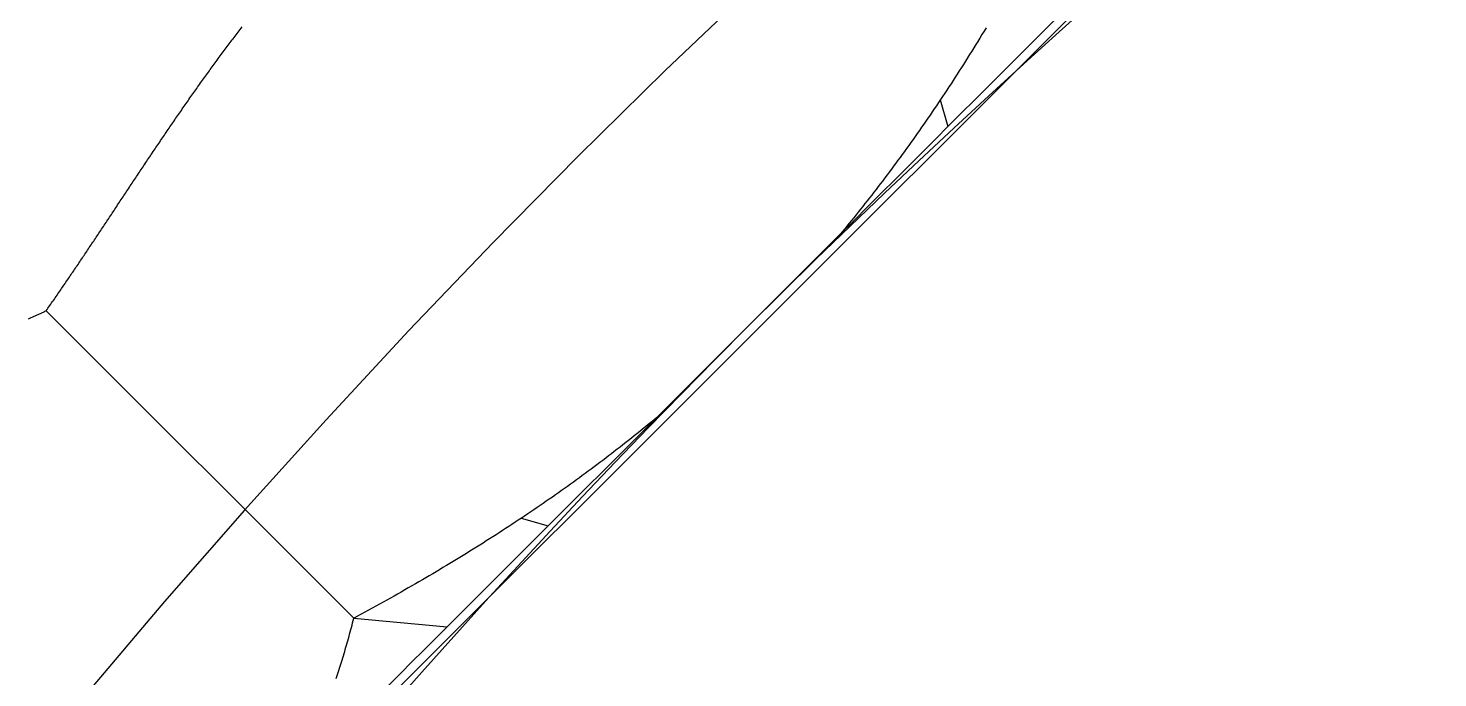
# Model space of a CAD drawing. Extents: x -67 to 151, y -79 to 36.
# Drawn here: x -26.33 to -20.47, y 21.87 to 24.58 of the extents above; entities that cross this region are included whole.
import ezdxf

# ---------------------------------------------------------------- set-up
doc = ezdxf.new("R2010")
doc.units = 0
doc.linetypes.add('CENTER', pattern=[50.8, 31.75, -6.35, 6.35, -6.35])
doc.linetypes.add('DASHED', pattern=[19.05, 12.7, -6.35])
doc.layers.get('0').update_dxf_attribs({"linetype": 'CONTINUOUS'})
doc.layers.add('CENTER', color=1, linetype='CENTER')

msp = doc.modelspace()

# ---------------------------------------------------------------- linework, layer by layer
at = {"color": 7, "linetype": 'CONTINUOUS'}
for p, q in [((-21.0641, 25.5542), (-25.5542, 21.0641)), ((-22.5359, 24.2761, 3.5), (-22.504, 24.1651, 3.341)), ((-22.9525, 23.7165, 3.5), (-23.7165, 22.9525, 3.5)), ((-26.2552, 23.3975, 3.5), (-24.9755, 22.1178, 3.5)), ((-24.2787, 22.5342, 3.5), (-24.1669, 22.5021, 3.3401)), ((-24.9755, 22.1178, -3.5), (-24.5866, 22.0824, -3.067))]:
    msp.add_line(p, q, dxfattribs=at)
at = {"color": 7, "linetype": 'CONTINUOUS', "extrusion": (0.707107, -0.707107, 0)}
for p, q in [((-23.7165, 22.9525, -3.5), (-22.9525, 23.7165, -3.5)), ((-22.9525, 23.7165, 3.5), (-23.7165, 22.9525, 3.5))]:
    msp.add_line(p, q, dxfattribs=at)
at = {"color": 7, "linetype": 'CONTINUOUS', "extrusion": (-0.612372, -0.612372, -0.5)}
msp.add_line((-24.9755, 22.1178, -3.5), (-26.2552, 23.3975, -3.5), dxfattribs=at)
at = {"color": 7}
for points in [[(-26.2552, 23.3975, 3.5), (-26.2514, 23.403, 3.5), (-26.2475, 23.4086, 3.5), (-26.2437, 23.4141, 3.5), (-26.2399, 23.4196, 3.5), (-26.236, 23.4251, 3.5), (-26.2322, 23.4306, 3.5), (-26.2284, 23.4361, 3.5), (-26.2247, 23.4415, 3.5), (-26.2209, 23.447, 3.5), (-26.2171, 23.4525, 3.5), (-26.2134, 23.4579, 3.5), (-26.2096, 23.4633, 3.5), (-26.2059, 23.4688, 3.5), (-26.2021, 23.4742, 3.5), (-26.1984, 23.4796, 3.5), (-26.1947, 23.485, 3.5), (-26.191, 23.4904, 3.5), (-26.1874, 23.4958, 3.5), (-26.1837, 23.5011, 3.5), (-26.18, 23.5065, 3.5), (-26.1764, 23.5118, 3.5), (-26.1728, 23.5171, 3.5), (-26.1691, 23.5225, 3.5), (-26.1655, 23.5278, 3.5), (-26.1619, 23.533, 3.5), (-26.1583, 23.5383, 3.5), (-26.1548, 23.5436, 3.5), (-26.1512, 23.5488, 3.5), (-26.1476, 23.5541, 3.5), (-26.144, 23.5594, 3.5), (-26.1405, 23.5647, 3.5), (-26.1369, 23.57, 3.5), (-26.1333, 23.5753, 3.5), (-26.1297, 23.5806, 3.5), (-26.1261, 23.586, 3.5), (-26.1225, 23.5913, 3.5), (-26.1189, 23.5966, 3.5), (-26.1153, 23.602, 3.5), (-26.1117, 23.6073, 3.5), (-26.1081, 23.6127, 3.5), (-26.1045, 23.6181, 3.5), (-26.1009, 23.6235, 3.5), (-26.0973, 23.6289, 3.5), (-26.0937, 23.6343, 3.5), (-26.0901, 23.6397, 3.5), (-26.0864, 23.6451, 3.5), (-26.0828, 23.6505, 3.5), (-26.0792, 23.6559, 3.5), (-26.0756, 23.6614, 3.5), (-26.0719, 23.6668, 3.5), (-26.0683, 23.6723, 3.5), (-26.0646, 23.6777, 3.5), (-26.061, 23.6832, 3.5), (-26.0574, 23.6887, 3.5), (-26.0537, 23.6942, 3.5), (-26.0501, 23.6997, 3.5), (-26.0464, 23.7051, 3.5), (-26.0428, 23.7107, 3.5), (-26.0391, 23.7162, 3.5), (-26.0354, 23.7217, 3.5), (-26.0318, 23.7272, 3.5), (-26.0281, 23.7327, 3.5), (-26.0244, 23.7382, 3.5), (-26.0208, 23.7438, 3.5), (-26.0171, 23.7493, 3.5), (-26.0134, 23.7549, 3.5), (-26.0097, 23.7604, 3.5), (-26.006, 23.766, 3.5), (-26.0023, 23.7716, 3.5), (-25.9986, 23.7771, 3.5), (-25.995, 23.7827, 3.5), (-25.9913, 23.7883, 3.5), (-25.9876, 23.7939, 3.5), (-25.9839, 23.7995, 3.5), (-25.9801, 23.8051, 3.5), (-25.9764, 23.8107, 3.5), (-25.9727, 23.8163, 3.5), (-25.969, 23.8219, 3.5), (-25.9653, 23.8275, 3.5), (-25.9616, 23.8331, 3.5), (-25.9578, 23.8388, 3.5), (-25.9541, 23.8444, 3.5), (-25.9504, 23.85, 3.5), (-25.9466, 23.8557, 3.5), (-25.9429, 23.8613, 3.5), (-25.9392, 23.867, 3.5), (-25.9354, 23.8726, 3.5), (-25.9317, 23.8783, 3.5), (-25.9279, 23.8839, 3.5), (-25.9242, 23.8896, 3.5), (-25.9204, 23.8953, 3.5), (-25.9166, 23.9009, 3.5), (-25.9129, 23.9066, 3.5), (-25.9091, 23.9123, 3.5), (-25.9053, 23.918, 3.5), (-25.9016, 23.9237, 3.5), (-25.8978, 23.9294, 3.5), (-25.894, 23.935, 3.5), (-25.8902, 23.9407, 3.5), (-25.8864, 23.9464, 3.5), (-25.8827, 23.9521, 3.5), (-25.8789, 23.9578, 3.5), (-25.8751, 23.9635, 3.5), (-25.8713, 23.9692, 3.5), (-25.8675, 23.9749, 3.5), (-25.8637, 23.9807, 3.5), (-25.8599, 23.9864, 3.5), (-25.856, 23.9921, 3.5), (-25.8522, 23.9978, 3.5), (-25.8484, 24.0035, 3.5), (-25.8446, 24.0092, 3.5), (-25.8408, 24.015, 3.5), (-25.8369, 24.0207, 3.5), (-25.8331, 24.0264, 3.5), (-25.8293, 24.0321, 3.5), (-25.8254, 24.0379, 3.5), (-25.8216, 24.0436, 3.5), (-25.8177, 24.0493, 3.5), (-25.8139, 24.0551, 3.5), (-25.81, 24.0608, 3.5), (-25.8062, 24.0665, 3.5), (-25.8023, 24.0723, 3.5), (-25.7984, 24.078, 3.5), (-25.7946, 24.0837, 3.5), (-25.7907, 24.0895, 3.5), (-25.7868, 24.0952, 3.5), (-25.7829, 24.101, 3.5), (-25.7791, 24.1067, 3.5), (-25.7752, 24.1124, 3.5), (-25.7713, 24.1182, 3.5), (-25.7674, 24.1239, 3.5), (-25.7635, 24.1296, 3.5), (-25.7596, 24.1354, 3.5), (-25.7557, 24.1411, 3.5), (-25.7518, 24.1469, 3.5), (-25.7479, 24.1526, 3.5), (-25.744, 24.1583, 3.5), (-25.7401, 24.1641, 3.5), (-25.7361, 24.1698, 3.5), (-25.7322, 24.1755, 3.5), (-25.7283, 24.1813, 3.5), (-25.7244, 24.187, 3.5), (-25.7204, 24.1927, 3.5), (-25.7165, 24.1985, 3.5), (-25.7125, 24.2042, 3.5), (-25.7086, 24.2099, 3.5), (-25.7046, 24.2157, 3.5), (-25.7007, 24.2214, 3.5), (-25.6967, 24.2271, 3.5), (-25.6928, 24.2328, 3.5), (-25.6888, 24.2386, 3.5), (-25.6848, 24.2443, 3.5), (-25.6809, 24.25, 3.5), (-25.6769, 24.2557, 3.5), (-25.6729, 24.2614, 3.5), (-25.6689, 24.2671, 3.5), (-25.6649, 24.2728, 3.5), (-25.661, 24.2785, 3.5), (-25.657, 24.2843, 3.5), (-25.653, 24.29, 3.5), (-25.649, 24.2956, 3.5), (-25.645, 24.3013, 3.5), (-25.6409, 24.307, 3.5), (-25.6369, 24.3127, 3.5), (-25.6329, 24.3184, 3.5), (-25.6289, 24.3241, 3.5), (-25.6249, 24.3298, 3.5), (-25.6208, 24.3355, 3.5), (-25.6168, 24.3411, 3.5), (-25.6128, 24.3468, 3.5), (-25.6087, 24.3525, 3.5), (-25.6047, 24.3581, 3.5), (-25.6006, 24.3638, 3.5), (-25.5966, 24.3694, 3.5), (-25.5925, 24.3751, 3.5), (-25.5885, 24.3807, 3.5), (-25.5844, 24.3864, 3.5), (-25.5803, 24.392, 3.5), (-25.5762, 24.3976, 3.5), (-25.5722, 24.4033, 3.5), (-25.5681, 24.4089, 3.5), (-25.564, 24.4145, 3.5), (-25.5599, 24.4201, 3.5), (-25.5558, 24.4257, 3.5), (-25.5517, 24.4313, 3.5), (-25.5476, 24.4369, 3.5), (-25.5435, 24.4425, 3.5), (-25.5394, 24.4481, 3.5), (-25.5352, 24.4537, 3.5), (-25.5311, 24.4593, 3.5), (-25.527, 24.4649, 3.5), (-25.5229, 24.4704, 3.5), (-25.5187, 24.476, 3.5), (-25.5146, 24.4815, 3.5), (-25.5104, 24.4871, 3.5), (-25.5063, 24.4926, 3.5), (-25.5021, 24.4982, 3.5), (-25.498, 24.5037, 3.5), (-25.4938, 24.5092, 3.5), (-25.4896, 24.5148, 3.5), (-25.4855, 24.5203, 3.5), (-25.4813, 24.5258, 3.5), (-25.4771, 24.5313, 3.5), (-25.4729, 24.5368, 3.5), (-25.4687, 24.5423, 3.5), (-25.4646, 24.5477, 3.5), (-25.4604, 24.5532, 3.5), (-25.4562, 24.5587, 3.5), (-25.452, 24.5641, 3.5), (-25.4477, 24.5696, 3.5), (-25.4435, 24.575, 3.5), (-25.4393, 24.5805, 3.5)], [(-22.3454, 24.5761, 3.5), (-22.3539, 24.5621, 3.5), (-22.3624, 24.5481, 3.5), (-22.371, 24.5341, 3.5), (-22.3795, 24.5202, 3.5), (-22.388, 24.5064, 3.5), (-22.3966, 24.4926, 3.5), (-22.4051, 24.4788, 3.5), (-22.4137, 24.4651, 3.5), (-22.4223, 24.4515, 3.5), (-22.4309, 24.4379, 3.5), (-22.4395, 24.4243, 3.5), (-22.4481, 24.4108, 3.5), (-22.4567, 24.3973, 3.5), (-22.4653, 24.3839, 3.5), (-22.4739, 24.3705, 3.5), (-22.4826, 24.3571, 3.5), (-22.4912, 24.3439, 3.5), (-22.4999, 24.3306, 3.5), (-22.5086, 24.3174, 3.5), (-22.5173, 24.3042, 3.5), (-22.526, 24.2911, 3.5), (-22.5347, 24.278, 3.5), (-22.5434, 24.265, 3.5), (-22.5521, 24.252, 3.5), (-22.5609, 24.239, 3.5), (-22.5697, 24.2261, 3.5), (-22.5784, 24.2132, 3.5), (-22.5872, 24.2004, 3.5), (-22.596, 24.1876, 3.5), (-22.6048, 24.1748, 3.5), (-22.6137, 24.1621, 3.5), (-22.6225, 24.1495, 3.5), (-22.6314, 24.1368, 3.5), (-22.6403, 24.1242, 3.5), (-22.6491, 24.1117, 3.5), (-22.658, 24.0991, 3.5), (-22.667, 24.0866, 3.5), (-22.6759, 24.0742, 3.5), (-22.6849, 24.0618, 3.5), (-22.6938, 24.0494, 3.5), (-22.7028, 24.0371, 3.5), (-22.7118, 24.0248, 3.5), (-22.7208, 24.0125, 3.5), (-22.7299, 24.0003, 3.5), (-22.7389, 23.9881, 3.5), (-22.748, 23.9759, 3.5), (-22.7571, 23.9638, 3.5), (-22.7662, 23.9517, 3.5), (-22.7753, 23.9396, 3.5), (-22.7844, 23.9276, 3.5), (-22.7936, 23.9156, 3.5), (-22.8028, 23.9036, 3.5), (-22.812, 23.8917, 3.5), (-22.8212, 23.8798, 3.5), (-22.8305, 23.868, 3.5), (-22.8397, 23.8561, 3.5), (-22.849, 23.8443, 3.5), (-22.8583, 23.8326, 3.5), (-22.8676, 23.8208, 3.5), (-22.877, 23.8091, 3.5), (-22.8863, 23.7974, 3.5), (-22.8957, 23.7858, 3.5), (-22.9051, 23.7742, 3.5), (-22.9146, 23.7626, 3.5), (-22.924, 23.751, 3.5), (-22.9335, 23.7395, 3.5), (-22.943, 23.728, 3.5), (-22.9525, 23.7165, 3.5)], [(-26.2552, 23.3975, -3.5), (-26.2584, 23.396, -3.4943), (-26.2616, 23.3945, -3.4885), (-26.2648, 23.393, -3.4828), (-26.268, 23.3915, -3.4771), (-26.2711, 23.39, -3.4714), (-26.2743, 23.3885, -3.4657), (-26.2775, 23.387, -3.46), (-26.2806, 23.3856, -3.4543), (-26.2838, 23.3841, -3.4487), (-26.2869, 23.3826, -3.443), (-26.2901, 23.3812, -3.4374), (-26.2932, 23.3797, -3.4317), (-26.2963, 23.3783, -3.4261), (-26.2995, 23.3769, -3.4205), (-26.3026, 23.3754, -3.4149), (-26.3057, 23.374, -3.4094), (-26.3088, 23.3726, -3.4038), (-26.312, 23.3712, -3.3983), (-26.3151, 23.3697, -3.3927), (-26.3182, 23.3683, -3.3872), (-26.3213, 23.3669, -3.3817), (-26.3243, 23.3655, -3.3762), (-26.3274, 23.3642, -3.3708), (-26.3305, 23.3628, -3.3653)], [(-23.7165, 22.9525, 3.5), (-23.728, 22.943, 3.5), (-23.7395, 22.9335, 3.5), (-23.751, 22.924, 3.5), (-23.7626, 22.9146, 3.5), (-23.7742, 22.9051, 3.5), (-23.7858, 22.8957, 3.5), (-23.7974, 22.8863, 3.5), (-23.8091, 22.877, 3.5), (-23.8208, 22.8676, 3.5), (-23.8326, 22.8583, 3.5), (-23.8443, 22.849, 3.5), (-23.8561, 22.8397, 3.5), (-23.868, 22.8305, 3.5), (-23.8798, 22.8212, 3.5), (-23.8917, 22.812, 3.5), (-23.9036, 22.8028, 3.5), (-23.9156, 22.7936, 3.5), (-23.9276, 22.7844, 3.5), (-23.9396, 22.7753, 3.5), (-23.9517, 22.7662, 3.5), (-23.9638, 22.7571, 3.5), (-23.9759, 22.748, 3.5), (-23.9881, 22.7389, 3.5), (-24.0003, 22.7299, 3.5), (-24.0125, 22.7208, 3.5), (-24.0248, 22.7118, 3.5), (-24.0371, 22.7028, 3.5), (-24.0494, 22.6938, 3.5), (-24.0618, 22.6849, 3.5), (-24.0742, 22.6759, 3.5), (-24.0866, 22.667, 3.5), (-24.0991, 22.658, 3.5), (-24.1117, 22.6491, 3.5), (-24.1242, 22.6403, 3.5), (-24.1368, 22.6314, 3.5), (-24.1495, 22.6225, 3.5), (-24.1621, 22.6137, 3.5), (-24.1748, 22.6048, 3.5), (-24.1876, 22.596, 3.5), (-24.2004, 22.5872, 3.5), (-24.2132, 22.5784, 3.5), (-24.2261, 22.5697, 3.5), (-24.239, 22.5609, 3.5), (-24.252, 22.5521, 3.5), (-24.265, 22.5434, 3.5), (-24.278, 22.5347, 3.5), (-24.2911, 22.526, 3.5), (-24.3042, 22.5173, 3.5), (-24.3174, 22.5086, 3.5), (-24.3306, 22.4999, 3.5), (-24.3439, 22.4912, 3.5), (-24.3571, 22.4826, 3.5), (-24.3705, 22.4739, 3.5), (-24.3839, 22.4653, 3.5), (-24.3973, 22.4567, 3.5), (-24.4108, 22.4481, 3.5), (-24.4243, 22.4395, 3.5), (-24.4379, 22.4309, 3.5), (-24.4515, 22.4223, 3.5), (-24.4651, 22.4137, 3.5), (-24.4788, 22.4051, 3.5), (-24.4926, 22.3966, 3.5), (-24.5064, 22.388, 3.5), (-24.5202, 22.3795, 3.5), (-24.5341, 22.371, 3.5), (-24.5481, 22.3624, 3.5), (-24.5621, 22.3539, 3.5), (-24.5761, 22.3454, 3.5), (-24.5902, 22.3369, 3.5), (-24.6044, 22.3284, 3.5), (-24.6186, 22.3199, 3.5), (-24.6328, 22.3115, 3.5), (-24.6471, 22.303, 3.5), (-24.6614, 22.2945, 3.5), (-24.6758, 22.2861, 3.5), (-24.6903, 22.2776, 3.5), (-24.7048, 22.2692, 3.5), (-24.7194, 22.2607, 3.5), (-24.734, 22.2523, 3.5), (-24.7487, 22.2438, 3.5), (-24.7634, 22.2354, 3.5), (-24.7782, 22.227, 3.5), (-24.793, 22.2186, 3.5), (-24.8079, 22.2101, 3.5), (-24.8228, 22.2017, 3.5), (-24.8378, 22.1933, 3.5), (-24.8529, 22.1849, 3.5), (-24.868, 22.1765, 3.5), (-24.8832, 22.1681, 3.5), (-24.8984, 22.1597, 3.5), (-24.9137, 22.1513, 3.5), (-24.9291, 22.1429, 3.5), (-24.9445, 22.1346, 3.5), (-24.96, 22.1262, 3.5), (-24.9755, 22.1178, 3.5)], [(-25.0493, 21.8667, -3.1022), (-25.0464, 21.8751, -3.116), (-25.0435, 21.8836, -3.1299), (-25.0407, 21.8921, -3.1437), (-25.0379, 21.9006, -3.1576), (-25.0351, 21.9092, -3.1715), (-25.0323, 21.9178, -3.1855), (-25.0296, 21.9264, -3.1994), (-25.0268, 21.9351, -3.2134), (-25.0241, 21.9438, -3.2275), (-25.0214, 21.9526, -3.2415), (-25.0187, 21.9614, -3.2556), (-25.016, 21.9703, -3.2697), (-25.0133, 21.9791, -3.2839), (-25.0107, 21.9881, -3.2981), (-25.0081, 21.9971, -3.3123), (-25.0055, 22.0061, -3.3265), (-25.0029, 22.0151, -3.3408), (-25.0003, 22.0243, -3.3551), (-24.9978, 22.0334, -3.3694), (-24.9952, 22.0426, -3.3838), (-24.9927, 22.0518, -3.3982), (-24.9902, 22.0611, -3.4126), (-24.9877, 22.0705, -3.4271), (-24.9852, 22.0798, -3.4416), (-24.9828, 22.0893, -3.4562), (-24.9803, 22.0987, -3.4707), (-24.9779, 22.1082, -3.4853), (-24.9755, 22.1178, -3.5)]]:
    msp.add_polyline3d(points, dxfattribs=at)
at = {"color": 7, "linetype": 'CONTINUOUS'}
for radius in [33, 24.5705]:
    msp.add_circle((0, 0), radius, dxfattribs=at)
for radius, start, end in [(34, 141.82667, 128.17333), (28, 90, 270), (27, 90, 270)]:
    msp.add_arc((0, 0), radius, start, end, dxfattribs=at)
at = {"color": 3, "linetype": 'DASHED'}
msp.add_arc((0, 0), 34, 128.17333, 141.82667, dxfattribs=at)
at = {"color": 7, "linetype": 'CONTINUOUS', "extrusion": (0.707107, -0.707107, 0)}
for start, end in [(278.77493, 321.22507), (38.77493, 81.22507), (218.77493, 261.22507), (98.77493, 141.22507)]:
    msp.add_arc((0, 0, -33), 3.5415, start, end, dxfattribs=at)
at = {"layer": 'CENTER', "color": 1, "linetype": 'CENTER'}
msp.add_line((1.4142, -1.4142), (-31.3618, 31.3618), dxfattribs=at)

doc.saveas('drawing.dxf')
